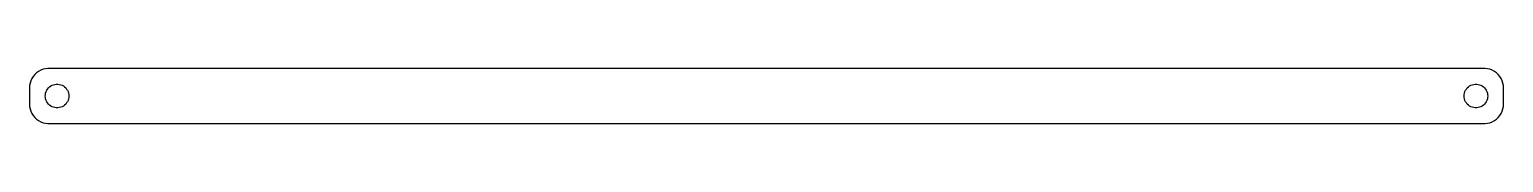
# Model space of a CAD drawing. Header units: metres. Extents: x -187 to 187, y 17 to 31.
import ezdxf

# ---------------------------------------------------------------- set-up
doc = ezdxf.new("R2010")
doc.units = ezdxf.units.M

msp = doc.modelspace()

# ---------------------------------------------------------------- linework, layer by layer
for p, q in [((-184.679, 30.2216), (-185.187, 29.8526)), ((-184.129, 30.5241), (-184.679, 30.2216)), ((-183.545, 30.7553), (-184.129, 30.5241)), ((-182.937, 30.9114), (-183.545, 30.7553)), ((-182.314, 30.9901), (-182.937, 30.9114)), ((182.314, 30.9901), (-182.314, 30.9901)), ((182.937, 30.9114), (182.314, 30.9901)), ((183.545, 30.7553), (182.937, 30.9114)), ((184.129, 30.5241), (183.545, 30.7553)), ((184.679, 30.2216), (184.129, 30.5241)), ((185.187, 29.8526), (184.679, 30.2216)), ((-186.961, 26.6267), (-187, 26)), ((-186.843, 27.2434), (-186.961, 26.6267)), ((-186.649, 27.8406), (-186.843, 27.2434)), ((-186.382, 28.4088), (-186.649, 27.8406)), ((-186.045, 28.9389), (-186.382, 28.4088)), ((-185.645, 29.4227), (-186.045, 28.9389)), ((-185.187, 29.8526), (-185.645, 29.4227)), ((-182.187, 26.0536), (-181.912, 26.3115)), ((-181.912, 26.3115), (-181.607, 26.533)), ((-181.607, 26.533), (-181.277, 26.7145)), ((-181.277, 26.7145), (-180.927, 26.8532)), ((-180.927, 26.8532), (-180.562, 26.9469)), ((-180.562, 26.9469), (-180.188, 26.9941)), ((-180.188, 26.9941), (-179.812, 26.9941)), ((-179.812, 26.9941), (-179.438, 26.9469)), ((-179.438, 26.9469), (-179.073, 26.8532)), ((-179.073, 26.8532), (-178.723, 26.7145)), ((-178.723, 26.7145), (-178.393, 26.533)), ((-178.393, 26.533), (-178.088, 26.3115)), ((-178.088, 26.3115), (-177.813, 26.0536)), ((177.813, 26.0536), (178.088, 26.3115)), ((178.088, 26.3115), (178.393, 26.533)), ((178.393, 26.533), (178.723, 26.7145)), ((178.723, 26.7145), (179.073, 26.8532)), ((179.073, 26.8532), (179.438, 26.9469)), ((179.438, 26.9469), (179.812, 26.9941)), ((179.812, 26.9941), (180.188, 26.9941)), ((180.188, 26.9941), (180.562, 26.9469)), ((180.562, 26.9469), (180.927, 26.8532)), ((180.927, 26.8532), (181.277, 26.7145)), ((181.277, 26.7145), (181.607, 26.533)), ((181.607, 26.533), (181.912, 26.3115)), ((181.912, 26.3115), (182.187, 26.0536)), ((185.645, 29.4227), (185.187, 29.8526)), ((186.045, 28.9389), (185.645, 29.4227)), ((186.382, 28.4088), (186.045, 28.9389)), ((186.649, 27.8406), (186.382, 28.4088)), ((186.843, 27.2434), (186.649, 27.8406)), ((186.961, 26.6267), (186.843, 27.2434)), ((187, 26), (186.961, 26.6267)), ((-187, 26), (-187, 22)), ((-183, 24), (-182.976, 24.376)), ((-182.976, 23.624), (-183, 24)), ((-182.976, 24.376), (-182.906, 24.7461)), ((-182.906, 23.2539), (-182.976, 23.624)), ((-182.906, 24.7461), (-182.789, 25.1044)), ((-182.789, 22.8956), (-182.906, 23.2539)), ((-182.789, 25.1044), (-182.629, 25.4453)), ((-182.629, 22.5547), (-182.789, 22.8956)), ((-182.629, 25.4453), (-182.427, 25.7634)), ((-182.427, 22.2366), (-182.629, 22.5547)), ((-182.427, 25.7634), (-182.187, 26.0536)), ((-177.813, 26.0536), (-177.573, 25.7634)), ((-177.573, 25.7634), (-177.371, 25.4453)), ((-177.371, 22.5547), (-177.573, 22.2366)), ((-177.371, 25.4453), (-177.211, 25.1044)), ((-177.211, 22.8956), (-177.371, 22.5547)), ((-177.211, 25.1044), (-177.094, 24.7461)), ((-177.094, 23.2539), (-177.211, 22.8956)), ((-177.094, 24.7461), (-177.024, 24.376)), ((-177.024, 23.624), (-177.094, 23.2539)), ((-177.024, 24.376), (-177, 24)), ((-177, 24), (-177.024, 23.624)), ((177, 24), (177.024, 24.376)), ((177.024, 23.624), (177, 24)), ((177.024, 24.376), (177.094, 24.7461)), ((177.094, 23.2539), (177.024, 23.624)), ((177.094, 24.7461), (177.211, 25.1044)), ((177.211, 22.8956), (177.094, 23.2539)), ((177.211, 25.1044), (177.371, 25.4453)), ((177.371, 22.5547), (177.211, 22.8956)), ((177.371, 25.4453), (177.573, 25.7634)), ((177.573, 22.2366), (177.371, 22.5547)), ((177.573, 25.7634), (177.813, 26.0536)), ((182.187, 26.0536), (182.427, 25.7634)), ((182.427, 25.7634), (182.629, 25.4453)), ((182.629, 22.5547), (182.427, 22.2366)), ((182.629, 25.4453), (182.789, 25.1044)), ((182.789, 22.8956), (182.629, 22.5547)), ((182.789, 25.1044), (182.906, 24.7461)), ((182.906, 23.2539), (182.789, 22.8956)), ((182.906, 24.7461), (182.976, 24.376)), ((182.976, 23.624), (182.906, 23.2539)), ((182.976, 24.376), (183, 24)), ((183, 24), (182.976, 23.624)), ((187, 22), (187, 26)), ((-187, 22), (-186.961, 21.3733)), ((-186.961, 21.3733), (-186.843, 20.7566)), ((-186.843, 20.7566), (-186.649, 20.1594)), ((-186.649, 20.1594), (-186.382, 19.5912)), ((-186.382, 19.5912), (-186.045, 19.0611)), ((-186.045, 19.0611), (-185.645, 18.5773)), ((-182.187, 21.9464), (-182.427, 22.2366)), ((-181.912, 21.6885), (-182.187, 21.9464)), ((-181.607, 21.467), (-181.912, 21.6885)), ((-181.277, 21.2855), (-181.607, 21.467)), ((-180.927, 21.1468), (-181.277, 21.2855)), ((-180.562, 21.0531), (-180.927, 21.1468)), ((-180.188, 21.0059), (-180.562, 21.0531)), ((-179.812, 21.0059), (-180.188, 21.0059)), ((-179.438, 21.0531), (-179.812, 21.0059)), ((-179.073, 21.1468), (-179.438, 21.0531)), ((-178.723, 21.2855), (-179.073, 21.1468)), ((-178.393, 21.467), (-178.723, 21.2855)), ((-178.088, 21.6885), (-178.393, 21.467)), ((-177.813, 21.9464), (-178.088, 21.6885)), ((-177.573, 22.2366), (-177.813, 21.9464)), ((177.813, 21.9464), (177.573, 22.2366)), ((178.088, 21.6885), (177.813, 21.9464)), ((178.393, 21.467), (178.088, 21.6885)), ((178.723, 21.2855), (178.393, 21.467)), ((179.073, 21.1468), (178.723, 21.2855)), ((179.438, 21.0531), (179.073, 21.1468)), ((179.812, 21.0059), (179.438, 21.0531)), ((180.188, 21.0059), (179.812, 21.0059)), ((180.562, 21.0531), (180.188, 21.0059)), ((180.927, 21.1468), (180.562, 21.0531)), ((181.277, 21.2855), (180.927, 21.1468)), ((181.607, 21.467), (181.277, 21.2855)), ((181.912, 21.6885), (181.607, 21.467)), ((182.187, 21.9464), (181.912, 21.6885)), ((182.427, 22.2366), (182.187, 21.9464)), ((185.645, 18.5773), (186.045, 19.0611)), ((186.045, 19.0611), (186.382, 19.5912)), ((186.382, 19.5912), (186.649, 20.1594)), ((186.649, 20.1594), (186.843, 20.7566)), ((186.843, 20.7566), (186.961, 21.3733)), ((186.961, 21.3733), (187, 22)), ((-185.645, 18.5773), (-185.187, 18.1474)), ((-185.187, 18.1474), (-184.679, 17.7784)), ((-184.679, 17.7784), (-184.129, 17.4759)), ((-184.129, 17.4759), (-183.545, 17.2447)), ((-183.545, 17.2447), (-182.937, 17.0886)), ((-182.937, 17.0886), (-182.314, 17.0099)), ((-182.314, 17.0099), (182.314, 17.0099)), ((182.314, 17.0099), (182.937, 17.0886)), ((182.937, 17.0886), (183.545, 17.2447)), ((183.545, 17.2447), (184.129, 17.4759)), ((184.129, 17.4759), (184.679, 17.7784)), ((184.679, 17.7784), (185.187, 18.1474)), ((185.187, 18.1474), (185.645, 18.5773))]:
    msp.add_line(p, q)

doc.saveas('drawing.dxf')
